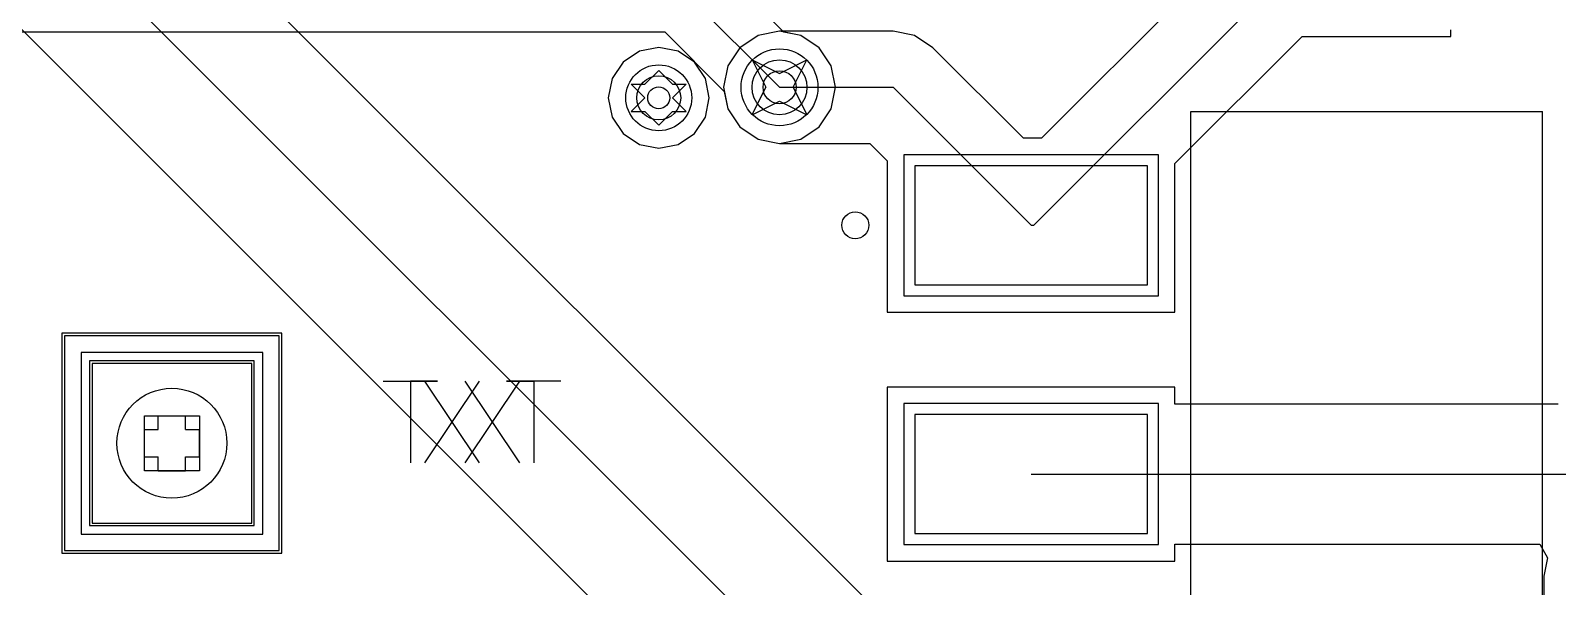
# Model space of a CAD drawing. Header units: millimetres. Extents: x 7.3 to 18.4, y 2.4 to 9.4.
# Drawn here: x 9.771 to 10.327, y 4.422 to 4.624 of the extents above; entities that cross this region are included whole.
import ezdxf

# ---------------------------------------------------------------- set-up
doc = ezdxf.new("R2010")
doc.units = ezdxf.units.MM
doc.header["$MEASUREMENT"] = 0
for name, color, linetype in [('BottomLayer', 5, 'Continuous'), ('BottomOverlay', 54, 'Continuous'), ('BottomSolder', 6, 'Continuous'), ('DrillDrawing', 1, 'Continuous'), ('Mechanical1', 6, 'Continuous'), ('Mechanical8', 56, 'Continuous'), ('MidLayer1', 16, 'Continuous'), ('MidLayer2', 76, 'Continuous'), ('MultiLayer', 9, 'Continuous'), ('PadHoleLayer', 156, 'Continuous'), ('TopLayer', 1, 'Continuous'), ('TopOverlay', 2, 'Continuous'), ('TopPaste', 8, 'Continuous'), ('TopSolder', 216, 'Continuous'), ('ViaHoleLayer', 16, 'Continuous')]:
    doc.layers.add(name, color=color, linetype=linetype)

msp = doc.modelspace()

# ---------------------------------------------------------------- linework, layer by layer
at = {"layer": 'BottomLayer'}
for p, q in [((10.04548, 4.6239), (10.01932, 4.65007)), ((10.0085, 4.63925), (10.04394, 4.60382)), ((9.66641, 4.62396), (10.00217, 4.62396)), ((10.00217, 4.62396), (10.02385, 4.60227)), ((10.05174, 4.62266), (10.04548, 4.6239)), ((10.05836, 4.61824), (10.05174, 4.62266)), ((10.06278, 4.61162), (10.05836, 4.61824)), ((10.06433, 4.60382), (10.06278, 4.61162)), ((10.02385, 4.60227), (10.0251, 4.59602)), ((10.06278, 4.59602), (10.06433, 4.60382)), ((10.0251, 4.59602), (10.02952, 4.5894)), ((10.05836, 4.5894), (10.06278, 4.59602)), ((10.02952, 4.5894), (10.03613, 4.58498)), ((10.05174, 4.58498), (10.05836, 4.5894)), ((10.03613, 4.58498), (10.04394, 4.58343)), ((10.04394, 4.58343), (10.05174, 4.58498)), ((9.86192, 4.51333), (9.78383, 4.51333)), ((9.78383, 4.51333), (9.78383, 4.43524)), ((9.86192, 4.43524), (9.86192, 4.51333)), ((9.79383, 4.50333), (9.79383, 4.44524)), ((9.85192, 4.50333), (9.79383, 4.50333)), ((9.85192, 4.44524), (9.85192, 4.50333)), ((9.79383, 4.44524), (9.85192, 4.44524)), ((9.78383, 4.43524), (9.86192, 4.43524))]:
    msp.add_line(p, q, dxfattribs=at)
for centre, radius in [((10.04394, 4.60382), 0.01), ((10, 4.6), 0.008)]:
    msp.add_circle(centre, radius, dxfattribs=at)
at = {"layer": 'BottomOverlay'}
for p, q in [((9.93467, 4.4969), (9.91484, 4.46716)), ((9.91484, 4.4969), (9.93467, 4.46716)), ((9.96441, 4.4969), (9.94458, 4.4969)), ((9.94458, 4.4969), (9.9545, 4.4969)), ((9.9545, 4.4969), (9.9545, 4.46716))]:
    msp.add_line(p, q, dxfattribs=at)
at = {"layer": 'BottomSolder'}
for p, q in [((9.78983, 4.50733), (9.78983, 4.44124)), ((9.85592, 4.50733), (9.78983, 4.50733)), ((9.85592, 4.44124), (9.85592, 4.50733)), ((9.78983, 4.44124), (9.85592, 4.44124))]:
    msp.add_line(p, q, dxfattribs=at)
for centre, radius in [((10.04394, 4.60382), 0.014), ((10, 4.6), 0.012)]:
    msp.add_circle(centre, radius, dxfattribs=at)
at = {"layer": 'DrillDrawing'}
for p, q in [((10.03394, 4.61382), (10.04394, 4.60882)), ((10.03394, 4.61382), (10.03894, 4.60382)), ((10.04394, 4.60882), (10.05394, 4.61382)), ((10.04894, 4.60382), (10.05394, 4.61382)), ((9.995, 4.605), (10, 4.61)), ((10, 4.61), (10.005, 4.605)), ((9.99, 4.605), (9.995, 4.6)), ((9.99, 4.605), (9.995, 4.605)), ((9.99, 4.595), (9.995, 4.6)), ((10.005, 4.605), (10.01, 4.605)), ((10.005, 4.6), (10.01, 4.605)), ((10.005, 4.6), (10.01, 4.595)), ((10.03394, 4.59382), (10.03894, 4.60382)), ((10.04894, 4.60382), (10.05394, 4.59382)), ((9.99, 4.595), (9.995, 4.595)), ((9.995, 4.595), (10, 4.59)), ((10, 4.59), (10.005, 4.595)), ((10.005, 4.595), (10.01, 4.595)), ((10.03394, 4.59382), (10.04394, 4.59882)), ((10.04394, 4.59882), (10.05394, 4.59382)), ((9.81787, 4.47929), (9.81787, 4.48429)), ((9.81787, 4.48429), (9.82787, 4.48429)), ((9.82787, 4.47929), (9.82787, 4.48429)), ((9.81287, 4.46929), (9.81287, 4.47929)), ((9.81287, 4.47929), (9.81787, 4.47929)), ((9.82787, 4.47929), (9.83287, 4.47929)), ((9.83287, 4.46929), (9.83287, 4.47929)), ((9.81287, 4.46929), (9.81787, 4.46929)), ((9.81787, 4.46429), (9.81787, 4.46929)), ((9.82787, 4.46929), (9.83287, 4.46929)), ((9.82787, 4.46429), (9.82787, 4.46929)), ((9.81787, 4.46429), (9.82787, 4.46429))]:
    msp.add_line(p, q, dxfattribs=at)
at = {"layer": 'Mechanical1'}
msp.add_circle((9.37681, 4.09921), 1.5748, dxfattribs=at)
at = {"layer": 'Mechanical8'}
for p, q in [((9.81287, 4.46429), (9.81287, 4.48429)), ((9.81287, 4.48429), (9.83287, 4.48429)), ((9.83287, 4.48429), (9.83287, 4.46429)), ((9.83287, 4.46429), (9.81287, 4.46429))]:
    msp.add_line(p, q, dxfattribs=at)
at = {"layer": 'MidLayer1'}
for p, q in [((10.03613, 4.62266), (10.02952, 4.61824)), ((10.04394, 4.62421), (10.03613, 4.62266)), ((10.05174, 4.62266), (10.04394, 4.62421)), ((10.05836, 4.61824), (10.05174, 4.62266)), ((10.02952, 4.61824), (10.0251, 4.61162)), ((10.06278, 4.61162), (10.05836, 4.61824)), ((10.0251, 4.61162), (10.02355, 4.60382)), ((10.06433, 4.60382), (10.06278, 4.61162)), ((10.02355, 4.60382), (10.0251, 4.59602)), ((10.06278, 4.59602), (10.06433, 4.60382)), ((10.0251, 4.59602), (10.02952, 4.5894)), ((10.05836, 4.5894), (10.06278, 4.59602)), ((10.02952, 4.5894), (10.03613, 4.58498)), ((10.05174, 4.58498), (10.05836, 4.5894)), ((10.03613, 4.58498), (10.04394, 4.58343)), ((10.04394, 4.58343), (10.05174, 4.58498)), ((9.86287, 4.51429), (9.78287, 4.51429)), ((9.78287, 4.51429), (9.78287, 4.43429)), ((9.86287, 4.43429), (9.86287, 4.51429)), ((9.79287, 4.50429), (9.79287, 4.44429)), ((9.85287, 4.50429), (9.79287, 4.50429)), ((9.85287, 4.44429), (9.85287, 4.50429)), ((9.79287, 4.44429), (9.85287, 4.44429)), ((9.78287, 4.43429), (9.86287, 4.43429))]:
    msp.add_line(p, q, dxfattribs=at)
for centre, radius in [((10.04394, 4.60382), 0.01), ((10, 4.6), 0.008)]:
    msp.add_circle(centre, radius, dxfattribs=at)
at = {"layer": 'MidLayer2'}
for p, q in [((10.03613, 4.62266), (10.02952, 4.61824)), ((10.04394, 4.62421), (10.03613, 4.62266)), ((10.05174, 4.62266), (10.04394, 4.62421)), ((10.05836, 4.61824), (10.05174, 4.62266)), ((9.99298, 4.61696), (9.98702, 4.61298)), ((10, 4.61835), (9.99298, 4.61696)), ((10.00702, 4.61696), (10, 4.61835)), ((10.01298, 4.61298), (10.00702, 4.61696)), ((10.02952, 4.61824), (10.0251, 4.61162)), ((10.06278, 4.61162), (10.05836, 4.61824)), ((9.98702, 4.61298), (9.98304, 4.60702)), ((10.01696, 4.60702), (10.01298, 4.61298)), ((10.0251, 4.61162), (10.02355, 4.60382)), ((10.06433, 4.60382), (10.06278, 4.61162)), ((9.98304, 4.60702), (9.98165, 4.6)), ((10.01835, 4.6), (10.01696, 4.60702)), ((9.98165, 4.6), (9.98304, 4.59298)), ((10.01696, 4.59298), (10.01835, 4.6)), ((10.02355, 4.60382), (10.0251, 4.59602)), ((10.06278, 4.59602), (10.06433, 4.60382)), ((10.0251, 4.59602), (10.02952, 4.5894)), ((10.05836, 4.5894), (10.06278, 4.59602)), ((9.98304, 4.59298), (9.98702, 4.58702)), ((10.01298, 4.58702), (10.01696, 4.59298)), ((10.02952, 4.5894), (10.03613, 4.58498)), ((10.05174, 4.58498), (10.05836, 4.5894)), ((9.98702, 4.58702), (9.99298, 4.58304)), ((9.99298, 4.58304), (10, 4.58165)), ((10, 4.58165), (10.00702, 4.58304)), ((10.00702, 4.58304), (10.01298, 4.58702)), ((10.03613, 4.58498), (10.04394, 4.58343)), ((10.04394, 4.58343), (10.05174, 4.58498)), ((9.86287, 4.51429), (9.78287, 4.51429)), ((9.78287, 4.51429), (9.78287, 4.43429)), ((9.86287, 4.43429), (9.86287, 4.51429)), ((9.79287, 4.50429), (9.79287, 4.44429)), ((9.85287, 4.50429), (9.79287, 4.50429)), ((9.85287, 4.44429), (9.85287, 4.50429)), ((9.79287, 4.44429), (9.85287, 4.44429)), ((9.78287, 4.43429), (9.86287, 4.43429))]:
    msp.add_line(p, q, dxfattribs=at)
for centre, radius in [((10.04394, 4.60382), 0.01), ((10, 4.6), 0.008)]:
    msp.add_circle(centre, radius, dxfattribs=at)
at = {"layer": 'MultiLayer'}
for centre, radius in [((10.04394, 4.60382), 0.01), ((10, 4.6), 0.008)]:
    msp.add_circle(centre, radius, dxfattribs=at)
at = {"layer": 'PadHoleLayer'}
msp.add_circle((9.82287, 4.47429), 0.02, dxfattribs=at)
at = {"layer": 'TopLayer'}
for p, q in [((10.08513, 4.40782), (9.61024, 4.88272)), ((9.58528, 4.85776), (10.07051, 4.37252)), ((9.57065, 4.82245), (10.04555, 4.34756)), ((10.20717, 4.65317), (10.13927, 4.58528)), ((10.13646, 4.55362), (10.22799, 4.64516)), ((10.03613, 4.62266), (10.02952, 4.61824)), ((10.04394, 4.62421), (10.03613, 4.62266)), ((10.08528, 4.62421), (10.04394, 4.62421)), ((10.09308, 4.62266), (10.08528, 4.62421)), ((10.09969, 4.61824), (10.09308, 4.62266)), ((10.1878, 4.57612), (10.23404, 4.62236)), ((10.23404, 4.62236), (10.28819, 4.62236)), ((10.28819, 4.62236), (10.28819, 4.62477)), ((10.02952, 4.61824), (10.0251, 4.61162)), ((10.13266, 4.58528), (10.09969, 4.61824)), ((10.0251, 4.61162), (10.02355, 4.60382)), ((10.02355, 4.60382), (10.0251, 4.59602)), ((10.04394, 4.60382), (10.08528, 4.60382)), ((10.08528, 4.60382), (10.13547, 4.55362)), ((10.0251, 4.59602), (10.02952, 4.5894)), ((10.02952, 4.5894), (10.03613, 4.58498)), ((10.03613, 4.58498), (10.04394, 4.58343)), ((10.04394, 4.58343), (10.07683, 4.58343)), ((10.07683, 4.58343), (10.08315, 4.57711)), ((10.13927, 4.58528), (10.13266, 4.58528)), ((10.08315, 4.57711), (10.08315, 4.52197)), ((10.1778, 4.57528), (10.09315, 4.57528)), ((10.09315, 4.57528), (10.09315, 4.53197)), ((10.1778, 4.53197), (10.1778, 4.57528)), ((10.1878, 4.52197), (10.1878, 4.57612)), ((10.13547, 4.55362), (10.13646, 4.55362)), ((10.09315, 4.53197), (10.1778, 4.53197)), ((10.08315, 4.52197), (10.1878, 4.52197)), ((9.86192, 4.51333), (9.78383, 4.51333)), ((9.78383, 4.51333), (9.78383, 4.43524)), ((9.86192, 4.43524), (9.86192, 4.51333)), ((9.79383, 4.50333), (9.79383, 4.44524)), ((9.85192, 4.50333), (9.79383, 4.50333)), ((9.85192, 4.44524), (9.85192, 4.50333)), ((10.1878, 4.49472), (10.08315, 4.49472)), ((10.08315, 4.49472), (10.08315, 4.43142)), ((10.1878, 4.48856), (10.1878, 4.49472)), ((10.32724, 4.48856), (10.1878, 4.48856)), ((10.1778, 4.48472), (10.09315, 4.48472)), ((10.09315, 4.48472), (10.09315, 4.44142)), ((10.1778, 4.44142), (10.1778, 4.48472)), ((10.13547, 4.46307), (10.37957, 4.46307)), ((9.79383, 4.44524), (9.85192, 4.44524)), ((10.09315, 4.44142), (10.1778, 4.44142)), ((9.78383, 4.43524), (9.86192, 4.43524)), ((10.1878, 4.43142), (10.1878, 4.43758)), ((10.1878, 4.43758), (10.32061, 4.43758)), ((10.32061, 4.43758), (10.32337, 4.43258)), ((10.08315, 4.43142), (10.1878, 4.43142)), ((10.32337, 4.43258), (10.32205, 4.42595)), ((10.32205, 4.42595), (10.32205, 4.28039))]:
    msp.add_line(p, q, dxfattribs=at)
for centre, radius in [((10.04394, 4.60382), 0.01), ((10, 4.6), 0.008)]:
    msp.add_circle(centre, radius, dxfattribs=at)
at = {"layer": 'TopOverlay'}
for p, q in [((10.19354, 4.33118), (10.19354, 4.59496)), ((10.19354, 4.59496), (10.3215, 4.59496)), ((10.3215, 4.33118), (10.3215, 4.59496)), ((9.89972, 4.4969), (9.91955, 4.4969)), ((9.91955, 4.4969), (9.90964, 4.4969)), ((9.90964, 4.4969), (9.90964, 4.46716)), ((9.92946, 4.4969), (9.94929, 4.46716)), ((9.94929, 4.4969), (9.92946, 4.46716))]:
    msp.add_line(p, q, dxfattribs=at)
msp.add_circle((10.0715, 4.55362), 0.00492, dxfattribs=at)
at = {"layer": 'TopPaste'}
for p, q in [((10.1778, 4.57528), (10.09315, 4.57528)), ((10.09315, 4.57528), (10.09315, 4.53197)), ((10.1778, 4.53197), (10.1778, 4.57528)), ((10.09315, 4.53197), (10.1778, 4.53197)), ((10.1778, 4.48472), (10.09315, 4.48472)), ((10.09315, 4.48472), (10.09315, 4.44142)), ((10.1778, 4.44142), (10.1778, 4.48472)), ((10.09315, 4.44142), (10.1778, 4.44142))]:
    msp.add_line(p, q, dxfattribs=at)
at = {"layer": 'TopSolder'}
for p, q in [((10.1818, 4.57928), (10.08915, 4.57928)), ((10.08915, 4.57928), (10.08915, 4.52797)), ((10.1818, 4.52797), (10.1818, 4.57928)), ((10.08915, 4.52797), (10.1818, 4.52797)), ((9.78983, 4.50733), (9.78983, 4.44124)), ((9.85592, 4.50733), (9.78983, 4.50733)), ((9.85592, 4.44124), (9.85592, 4.50733)), ((10.1818, 4.48872), (10.08915, 4.48872)), ((10.08915, 4.48872), (10.08915, 4.43742)), ((10.1818, 4.43742), (10.1818, 4.48872)), ((9.78983, 4.44124), (9.85592, 4.44124)), ((10.08915, 4.43742), (10.1818, 4.43742))]:
    msp.add_line(p, q, dxfattribs=at)
for centre, radius in [((10.04394, 4.60382), 0.014), ((10, 4.6), 0.012)]:
    msp.add_circle(centre, radius, dxfattribs=at)
at = {"layer": 'ViaHoleLayer'}
for centre, radius in [((10.04394, 4.60382), 0.006), ((10, 4.6), 0.004)]:
    msp.add_circle(centre, radius, dxfattribs=at)

doc.saveas('drawing.dxf')
